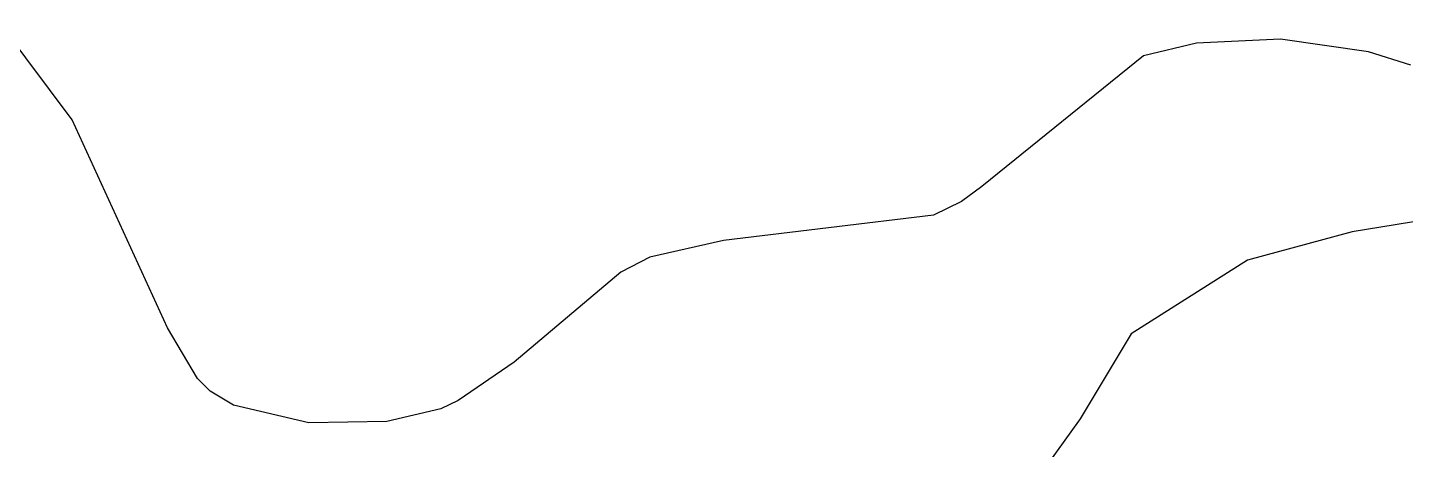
# Model space of a CAD drawing. Header units: inches. Extents: x 653559 to 669309, y 7245317 to 7256454.
# Drawn here: x 659038.6 to 659231.4, y 7253810.4 to 7253869.4 of the extents above; entities that cross this region are included whole.
import ezdxf

# ---------------------------------------------------------------- set-up
doc = ezdxf.new("R2010")
doc.units = ezdxf.units.IN
doc.header["$MEASUREMENT"] = 0
for name, color, linetype in [('Cauce', 5, 'Continuous'), ('Perimetral', 190, 'Continuous'), ('Reserva', 92, 'Continuous')]:
    doc.layers.add(name, color=color, linetype=linetype)

msp = doc.modelspace()

# ---------------------------------------------------------------- linework, layer by layer
at = {"layer": 'Cauce', "color": 160}
msp.add_polyline3d([(659232.17, 7253864.15, 0), (659226.24, 7253866.02, 0), (659213.93, 7253867.78, 0), (659202.19, 7253867.23, 0), (659194.76, 7253865.44, 0), (659172.15, 7253847.18, 0), (659169.32, 7253845.08, 0), (659165.37, 7253843.16, 0), (659135.98, 7253839.61, 0), (659125.69, 7253837.29, 0), (659121.64, 7253835.16, 0), (659106.7, 7253822.59, 0), (659098.86, 7253817.19, 0), (659096.44, 7253816.04, 0), (659088.88, 7253814.27, 0), (659077.99, 7253814.06, 0), (659067.42, 7253816.57, 0), (659064.16, 7253818.52, 0), (659062.41, 7253820.27, 0), (659058.19, 7253827.4, 0), (659044.84, 7253856.51, 0), (659035.22, 7253869.41, 0)], dxfattribs=at)
at = {"layer": 'Perimetral', "color": 200}
msp.add_polyline3d([(659232.17, 7253864.15, 0), (659226.24, 7253866.02, 0), (659213.93, 7253867.78, 0), (659202.19, 7253867.23, 0), (659194.76, 7253865.44, 0), (659172.15, 7253847.18, 0), (659169.32, 7253845.08, 0), (659165.37, 7253843.16, 0), (659135.98, 7253839.61, 0), (659125.69, 7253837.29, 0), (659121.64, 7253835.16, 0), (659106.7, 7253822.59, 0), (659098.86, 7253817.19, 0), (659096.44, 7253816.04, 0), (659088.88, 7253814.27, 0), (659077.99, 7253814.06, 0), (659067.42, 7253816.57, 0), (659064.16, 7253818.52, 0), (659062.41, 7253820.27, 0), (659058.19, 7253827.4, 0), (659044.84, 7253856.51, 0), (659035.22, 7253869.41, 0)], dxfattribs=at)
at = {"layer": 'Reserva', "transparency": 33554613}
msp.add_polyline3d([(659236.29, 7253842.82, 0), (659223.99, 7253840.83, 0), (659209.31, 7253836.87, 0), (659193.03, 7253826.55, 0), (659185.89, 7253814.64, 0), (659177.95, 7253803.53, 0)], dxfattribs=at)

doc.saveas('drawing.dxf')
